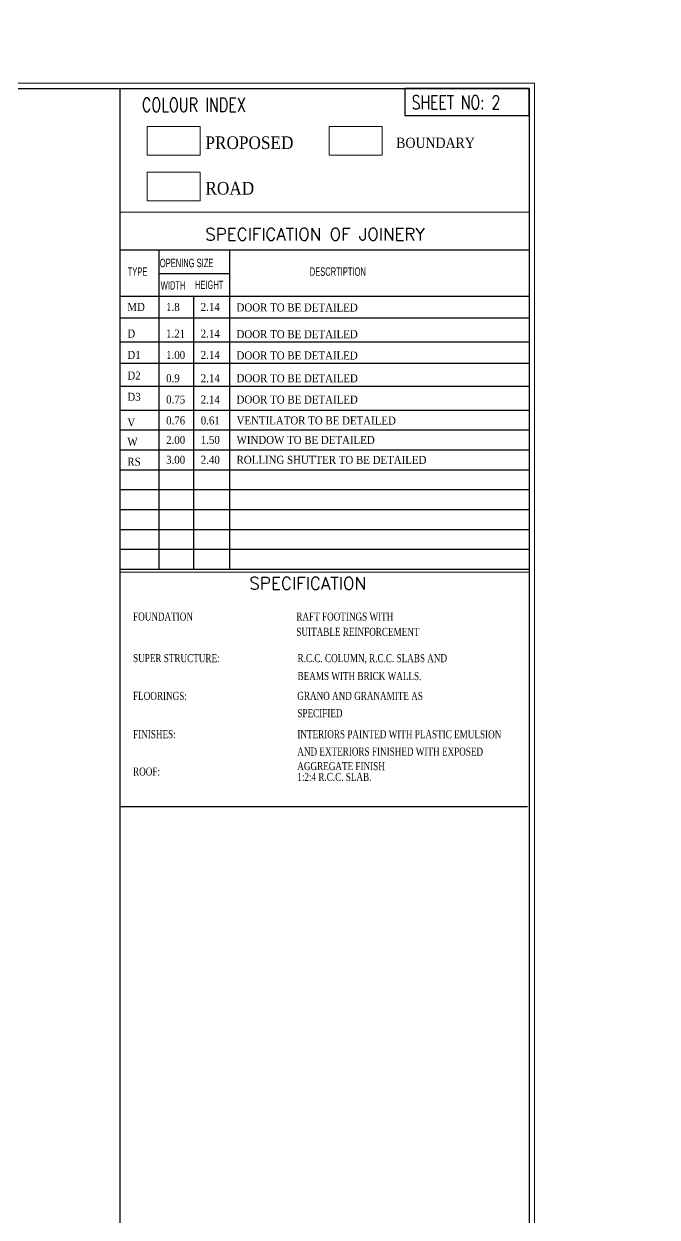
# Model space of a CAD drawing. Header units: metres. Extents: x -1560916 to -1560612, y 43591 to 43809.
# Drawn here: x -1560759.79 to -1560736.56, y 43680.93 to 43724.74 of the extents above; entities that cross this region are included whole.
import ezdxf

# ---------------------------------------------------------------- set-up
doc = ezdxf.new("R2010")
doc.units = ezdxf.units.M
doc.header["$LTSCALE"] = 750
doc.header["$MEASUREMENT"] = 0
doc.layers.get('0').update_dxf_attribs({"lineweight": 5})
for name, color, linetype, lineweight in [('AR_DIM WRK', 3, 'Continuous', 13), ('BORDER', 5, 'Continuous', 30), ('DIM-1', 8, 'Continuous', 18), ('SD', 3, 'Continuous', 13), ('TEXT', 2, 'Continuous', 20), ('wall', 7, 'Continuous', 30), ('WIN', 12, 'Continuous', 18)]:
    doc.layers.add(name, color=color, linetype=linetype, lineweight=lineweight)
doc.styles.add('ARIAL', font='romand.shx', dxfattribs={"width": 0.85})
doc.styles.add('ROMANC', font='romanc__.ttf', dxfattribs={"width": 0.75})
doc.styles.add('ROMAND', font='swissc.ttf')
doc.styles.add('RS', font='times.ttf', dxfattribs={"width": 0.75})
doc.styles.add('RS1', font='romans.shx', dxfattribs={"width": 0.75})
doc.dimstyles.new('DIM-100', dxfattribs={"dimtxt": 200, "dimasz": 100, "dimexe": 25, "dimexo": 25, "dimgap": 35, "dimtad": 1, "dimdec": 0, "dimrnd": 5, "dimzin": 0, "dimdsep": 46, "dimtxsty": 'RS1', "dimblk": 'ARCHTICK', "dimcen": 100, "dimdle": 25, "dimclrd": 8, "dimclre": 8, "dimclrt": 4, "dimadec": 0, "dimazin": 0, "dimtfac": 0.5, "dimtdec": 0, "dimtmove": 1, "dimatfit": 0, "dimfxl": 75, "dimfrac": 1, "dimtolj": 1, "dimtzin": 0, "dimarcsym": 2})

# ---------------------------------------------------------------- blocks, each defined once
blk = doc.blocks.new('_ArchTick')
at = {"color": 0, "linetype": 'ByBlock', "const_width": 0.15}
blk.add_lwpolyline([(-0.5, -0.5), (0.5, 0.5)], dxfattribs=at)

msp = doc.modelspace()

# ---------------------------------------------------------------- linework, layer by layer
at = {"layer": 'BORDER', "color": 1}
for p, q in [((-1560756.25623, 43716.44754), (-1560741.27478, 43716.44754)), ((-1560754.83434, 43716.44754), (-1560754.83434, 43704.71024)), ((-1560752.24951, 43716.44754), (-1560752.24951, 43704.71024)), ((-1560752.24951, 43715.56437), (-1560754.83434, 43715.56437)), ((-1560741.27478, 43714.73359), (-1560756.25623, 43714.73359)), ((-1560753.56294, 43714.73359), (-1560756.25623, 43714.73359)), ((-1560741.27478, 43714.73359), (-1560756.25623, 43714.73359)), ((-1560741.27478, 43714.73359), (-1560756.25623, 43714.73359)), ((-1560753.56294, 43714.75527), (-1560753.56294, 43704.71024)), ((-1560741.27478, 43714.73359), (-1560752.34396, 43714.73359)), ((-1560741.27478, 43713.93246), (-1560756.25623, 43713.93246)), ((-1560741.27478, 43713.05192), (-1560756.25623, 43713.05192)), ((-1560741.25623, 43712.27014), (-1560756.25623, 43712.27014)), ((-1560741.27478, 43711.43371), (-1560756.25472, 43711.43371)), ((-1560741.27478, 43710.55316), (-1560756.25472, 43710.55316)), ((-1560741.27478, 43709.8228), (-1560756.25472, 43709.8228)), ((-1560741.27478, 43709.09243), (-1560756.25472, 43709.09243)), ((-1560741.27478, 43708.36207), (-1560756.25472, 43708.36207)), ((-1560741.27478, 43707.6317), (-1560756.25472, 43707.6317)), ((-1560741.25623, 43706.90134), (-1560756.25472, 43706.90134)), ((-1560741.27478, 43706.17097), (-1560756.25472, 43706.17097)), ((-1560741.27478, 43705.44061), (-1560756.25472, 43705.44061)), ((-1560741.25623, 43704.71024), (-1560756.25623, 43704.71024)), ((-1560756.25496, 43696.00404), (-1560741.31778, 43696.00404))]:
    msp.add_line(p, q, dxfattribs=at)
at = {"layer": 'DIM-1', "color": 6, "linetype": 'Continuous'}
msp.add_lwpolyline([(-1560856.95623, 43638.46354), (-1560856.95623, 43722.56354), (-1560741.05623, 43722.56354), (-1560741.05623, 43638.46354), (-1560856.95623, 43638.46354)], close=True, dxfattribs=at)
at = {"layer": 'SD'}
msp.add_line((-1560741.25623, 43717.82603), (-1560756.25623, 43717.82603), dxfattribs=at)
at = {"layer": 'SD', "lineweight": 15}
for p, q in [((-1560756.25623, 43704.71024), (-1560741.25623, 43704.71024)), ((-1560756.25623, 43704.71024), (-1560741.25623, 43704.71024)), ((-1560756.25623, 43704.61584), (-1560741.25623, 43704.61584))]:
    msp.add_line(p, q, dxfattribs=at)
at = {"layer": 'wall'}
msp.add_line((-1560756.25623, 43638.66354), (-1560756.25623, 43722.36354), dxfattribs=at)
for points in [[(-1560856.75623, 43638.66354), (-1560856.75623, 43722.36354), (-1560741.25623, 43722.36354), (-1560741.25623, 43638.66354)], [(-1560741.25623, 43722.36354), (-1560745.81649, 43722.36354), (-1560745.81649, 43721.37468), (-1560741.25623, 43721.37468)]]:
    msp.add_lwpolyline(points, close=True, dxfattribs=at)
at = {"layer": 'WIN', "lineweight": 15}
for p, q in [((-1560755.26506, 43720.96743), (-1560753.31893, 43720.96743)), ((-1560755.26506, 43720.96743), (-1560755.26506, 43719.92352)), ((-1560753.31893, 43720.96743), (-1560753.31893, 43719.92352)), ((-1560748.58895, 43720.96743), (-1560746.64282, 43720.96743)), ((-1560748.58895, 43720.96743), (-1560748.58895, 43719.92352)), ((-1560746.64282, 43720.96743), (-1560746.64282, 43719.92352)), ((-1560755.26506, 43719.92352), (-1560753.31893, 43719.92352)), ((-1560748.58895, 43719.92352), (-1560746.64282, 43719.92352)), ((-1560755.26506, 43719.29445), (-1560753.31893, 43719.29445)), ((-1560755.26506, 43719.29445), (-1560755.26506, 43718.25053)), ((-1560753.31893, 43719.29445), (-1560753.31893, 43718.25053)), ((-1560755.26506, 43718.25053), (-1560753.31893, 43718.25053))]:
    msp.add_line(p, q, dxfattribs=at)

# ---------------------------------------------------------------- texts
at = {"layer": 'TEXT', "lineweight": 15}
for s, height, style, width, p in [('COLOUR INDEX', 0.5133188, 'ROMANC', 0.75, (-1560755.46213, 43721.51788)), ('PROPOSED', 0.46466, 'RS', 0.9, (-1560753.13203, 43720.1467)), ('BOUNDARY', 0.374726, 'RS', 0.9, (-1560746.1322, 43720.1885)), ('ROAD', 0.46466, 'RS', 0.9, (-1560753.13203, 43718.47372))]:
    msp.add_text(s, height=height, dxfattribs=dict(at, style=style, width=width)).set_placement(p)
at = {"layer": 'TEXT', "style": 'ARIAL'}
for s, height, p in [('SPECIFICATION OF JOINERY', 0.4472194, (-1560753.13387, 43716.79321)), ('SPECIFICATION', 0.4503896, (-1560751.52023, 43703.97837))]:
    msp.add_text(s, height=height, dxfattribs=at).set_placement(p)
at = {"layer": 'TEXT', "style": 'ROMAND', "width": 0.75}
for s, height, p in [('OPENING SIZE', 0.3093049, (-1560754.80414, 43715.80952)), ('TYPE', 0.309305, (-1560755.98268, 43715.49146)), ('DESCRTIPTION', 0.3093049, (-1560749.30241, 43715.49146)), ('WIDTH', 0.309305, (-1560754.77138, 43714.9847)), ('HEIGHT', 0.309305, (-1560753.51509, 43715.00773))]:
    msp.add_text(s, height=height, dxfattribs=at).set_placement(p)
at = {"layer": 'TEXT', "style": 'RS'}
for s, height, width, p in [('MD', 0.293727, 0.9, (-1560755.99644, 43714.20273)), ('1.8', 0.293727, 0.9, (-1560754.57455, 43714.20273)), ('2.14', 0.293727, 0.9, (-1560753.30315, 43714.20273)), ('DOOR TO BE DETAILED', 0.2937274, 0.9, (-1560751.98972, 43714.18338)), ('D', 0.29373, 0.9, (-1560755.99644, 43713.22342)), ('1.21', 0.293727, 0.9, (-1560754.57455, 43713.22342)), ('2.14', 0.293727, 0.9, (-1560753.30315, 43713.22342)), ('DOOR TO BE DETAILED', 0.2937274, 0.9, (-1560751.98972, 43713.20407)), ('D1', 0.293727, 0.9, (-1560755.99644, 43712.44164)), ('1.00', 0.293727, 0.9, (-1560754.57455, 43712.44164)), ('2.14', 0.293727, 0.9, (-1560753.30315, 43712.44164)), ('DOOR TO BE DETAILED', 0.2937274, 0.9, (-1560751.98972, 43712.42229)), ('D2', 0.293727, 0.9, (-1560755.99493, 43711.68463)), ('0.9', 0.293727, 0.9, (-1560754.57304, 43711.58586)), ('2.14', 0.293727, 0.9, (-1560753.30164, 43711.58586)), ('DOOR TO BE DETAILED', 0.2937274, 0.9, (-1560751.98821, 43711.58586)), ('D3', 0.293727, 0.9, (-1560755.99493, 43710.90285)), ('0.75', 0.293727, 0.9, (-1560754.57304, 43710.80408)), ('2.14', 0.293727, 0.9, (-1560753.30164, 43710.80408)), ('DOOR TO BE DETAILED', 0.2937274, 0.9, (-1560751.98821, 43710.80408)), ('V', 0.29373, 0.9, (-1560755.99493, 43709.96765)), ('0.76', 0.293727, 0.9, (-1560754.57304, 43710.03667)), ('0.61', 0.293727, 0.9, (-1560753.30164, 43710.03667)), ('VENTILATOR TO BE DETAILED', 0.2937274, 0.9, (-1560751.98821, 43710.03667)), ('W', 0.29373, 0.9, (-1560755.99493, 43709.2526)), ('2.00', 0.293727, 0.9, (-1560754.57304, 43709.32162)), ('1.50', 0.293727, 0.9, (-1560753.30164, 43709.32162)), ('WINDOW TO BE DETAILED', 0.2937274, 0.9, (-1560751.98821, 43709.32162)), ('RS', 0.293727, 0.9, (-1560755.99493, 43708.52223)), ('3.00', 0.293727, 0.9, (-1560754.57304, 43708.59125)), ('2.40', 0.293727, 0.9, (-1560753.30164, 43708.59125)), ('ROLLING SHUTTER TO BE DETAILED', 0.2937274, 0.9, (-1560751.98821, 43708.59125)), ('FOUNDATION', 0.29581, 0.75, (-1560755.78628, 43702.8346)), ('RAFT FOOTINGS WITH ', 0.2958095, 0.75, (-1560749.79439, 43702.8346)), ('SUITABLE REINFORCEMENT', 0.2958095, 0.75, (-1560749.79439, 43702.27482)), ('SUPER STRUCTURE:', 0.2958095, 0.75, (-1560755.78628, 43701.30967)), ('R.C.C. COLUMN, R.C.C. SLABS AND', 0.2958095, 0.75, (-1560749.7502, 43701.30967)), ('BEAMS WITH BRICK WALLS.', 0.2958095, 0.75, (-1560749.7502, 43700.65253)), ('FLOORINGS:', 0.29581, 0.75, (-1560755.78628, 43699.92339)), ('GRANO AND GRANAMITE AS', 0.2958095, 0.75, (-1560749.75985, 43699.92339)), ('SPECIFIED', 0.29581, 0.75, (-1560749.75985, 43699.28816)), ('FINISHES:', 0.29581, 0.75, (-1560755.78628, 43698.51683)), ('INTERIORS PAINTED WITH PLASTIC EMULSION', 0.2958095, 0.75, (-1560749.75985, 43698.51683)), ('AND EXTERIORS FINISHED WITH EXPOSED', 0.2958095, 0.75, (-1560749.75985, 43697.87997)), ('ROOF:', 0.29581, 0.75, (-1560755.78628, 43697.14377)), ('AGGREGATE FINISH', 0.2958095, 0.75, (-1560749.75985, 43697.34524)), ('1:2:4 R.C.C. SLAB.', 0.2958095, 0.75, (-1560749.75985, 43696.94878))]:
    msp.add_text(s, height=height, rotation=359.961543, dxfattribs=dict(at, width=width)).set_placement(p)
at = {"layer": 'wall', "lineweight": 15, "style": 'ROMANC', "width": 0.75}
msp.add_text('SHEET NO: 2', height=0.5, dxfattribs=at).set_placement((-1560745.55963, 43721.60557))

# ---------------------------------------------------------------- leaders
at = {"layer": 'AR_DIM WRK', "annotation_type": 0, "has_hookline": 1, "hookline_direction": 1, "text_width": 1.04286}
msp.add_leader([(-1560813.55273, 43692.45799), (-1560813.12632, 43692.96428), (-1560847.77105, 43692.96428)], dimstyle='DIM-100', override={"dimgap": 35, "dimtad": 0}, dxfattribs=at)

doc.saveas('drawing.dxf')
